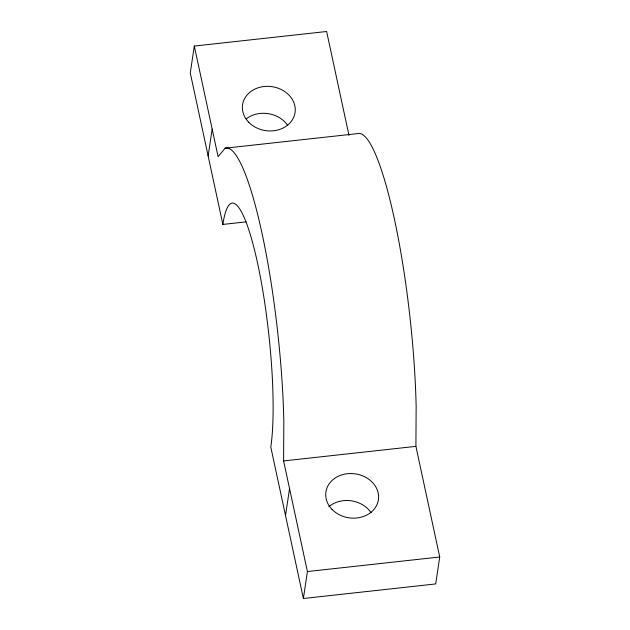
<?xml version="1.0" encoding="UTF-8"?>
<svg xmlns="http://www.w3.org/2000/svg" width="630" height="630" viewBox="0 0 630 630"><rect width="100%" height="100%" fill="white"/><g stroke="black" fill="none" stroke-linecap="round" stroke-linejoin="round"><path stroke-width="0.94" d="M303.377 598.5L307.409 571.552L283.594 460.924L283.831 421.005A188.921 31.106 83.7 0 0 225.115 148.192L357.43 133.631A188.921 31.106 83.7 0 1 416.147 406.445L415.91 446.363L439.724 556.991L435.7 583.939L303.377 598.5L270.79 447.072A133.521 21.987 83.7 0 0 257.631 263.442A133.521 21.987 83.7 0 0 222.87 224.43L190.276 73.009L194.3 46.061L326.623 31.5L348.981 135.395M208.136 155.98L212.16 129.032M285.524 515.529L289.548 488.581M225.115 148.192L218.114 156.689L194.3 46.061M222.87 224.43L246.22 221.862M283.594 460.924L415.91 446.363M307.409 571.552L439.724 556.991M246.196 118.92A26.539 22.207 8.5 0 1 287.776 125.583M328.844 506.693A26.539 22.207 8.5 0 1 371.117 512.788M248.661 122.188A26.539 22.207 8.5 0 0 293.73 117.227A26.539 22.207 8.5 0 0 264.049 86.515A26.539 22.207 8.5 0 0 248.661 122.188M332.002 509.387A26.539 22.207 8.5 0 0 377.071 504.433A26.539 22.207 8.5 0 0 347.39 473.721A26.539 22.207 8.5 0 0 332.002 509.387"/></g></svg>
